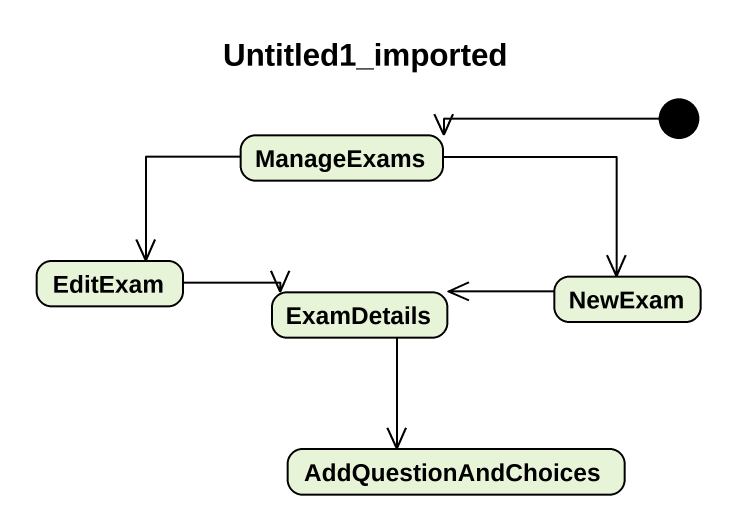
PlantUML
@startuml
title Untitled1_imported
hide empty description
state ManageExams
state EditExam
state ExamDetails
state NewExam
state AddQuestionAndChoices
[*] -left-> ManageExams
ManageExams -left-> EditExam
ManageExams -right-> NewExam
EditExam -right-> ExamDetails
ExamDetails --> AddQuestionAndChoices
NewExam -left-> ExamDetails
@enduml
